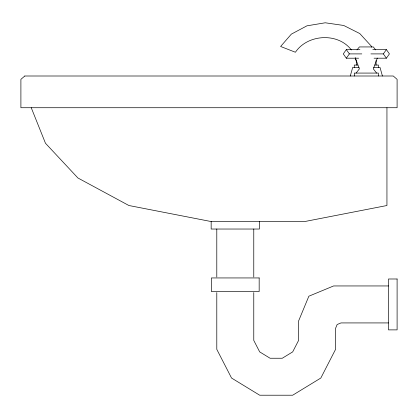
<?xml version="1.0" encoding="UTF-8"?>
<svg xmlns="http://www.w3.org/2000/svg" width="418" height="418" viewBox="0 0 418 418"><rect width="100%" height="100%" fill="white"/><g stroke="black" fill="none" stroke-linecap="round" stroke-linejoin="round"><path stroke-width="0.63" d="M356.585 65.056L356.648 62.595L355.195 57.679M350.289 76.003L352.703 67.402L359.031 67.402M377.318 58.092L373.316 68.865L376.592 73.077M359.924 49.601L346.323 49.601L343.282 53.901L346.323 58.201L358.628 58.201M346.323 58.201L349.364 53.901L361.8 53.901M370.907 53.901L383.343 53.901L386.384 49.601L389.424 53.901L386.384 58.201L374.079 58.201M356.115 73.077L359.391 68.865L355.389 58.092M357.009 49.92L359.391 46.936L373.316 46.936L375.698 49.92M372.783 49.601L386.384 49.601M357.813 65.056L354.271 65.056L354.271 67.402M374.899 65.056L378.436 65.056L378.436 67.402M373.676 67.402L380.009 67.402L382.418 76.003M388.5 285.949L333.621 285.949L308.855 296.21L298.593 320.982L298.593 340.404L292.689 351.888L282.281 358.242L270.085 358.242L259.677 351.888L253.773 340.404L253.773 292.569M388.5 322.926L340.978 322.926L337.154 324.514L335.57 328.339L335.57 349.354L320.82 378.039L292.673 395.214L259.698 395.214L231.546 378.039L216.796 349.354L216.796 292.569M351.345 49.956C338.073 32.285 307.585 34.088 295.411 52.255L280.614 46.476L291.346 34.13L306.932 25.832L325.23 22.786L343.7 25.467L359.767 33.55L371.147 45.964L371.555 47.182M383.343 53.901L386.384 58.201M346.323 49.601L349.364 53.901M31.24 107.724L45.468 143.249L77.91 177.979L128.901 205.515L210.186 221.357L305.662 221.357L386.943 205.515L386.943 107.724M376.059 60.537L376.122 65.056M378.394 76.003L378.394 73.077L354.312 73.077L354.312 76.003M259.406 221.357L259.406 229.033L211.163 229.033L211.163 221.357M253.773 229.033L253.773 277.003M216.796 229.033L216.796 277.003M24.808 76.003L20.9 79.342L20.9 107.724L397.1 107.724L397.1 79.342L393.26 76.003L24.808 76.003M259.165 277.944L211.404 277.944L211.404 291.56L259.165 291.56L259.165 277.944M397.1 278.994L388.5 278.994L388.5 329.88L397.1 329.88L397.1 278.994"/></g></svg>
